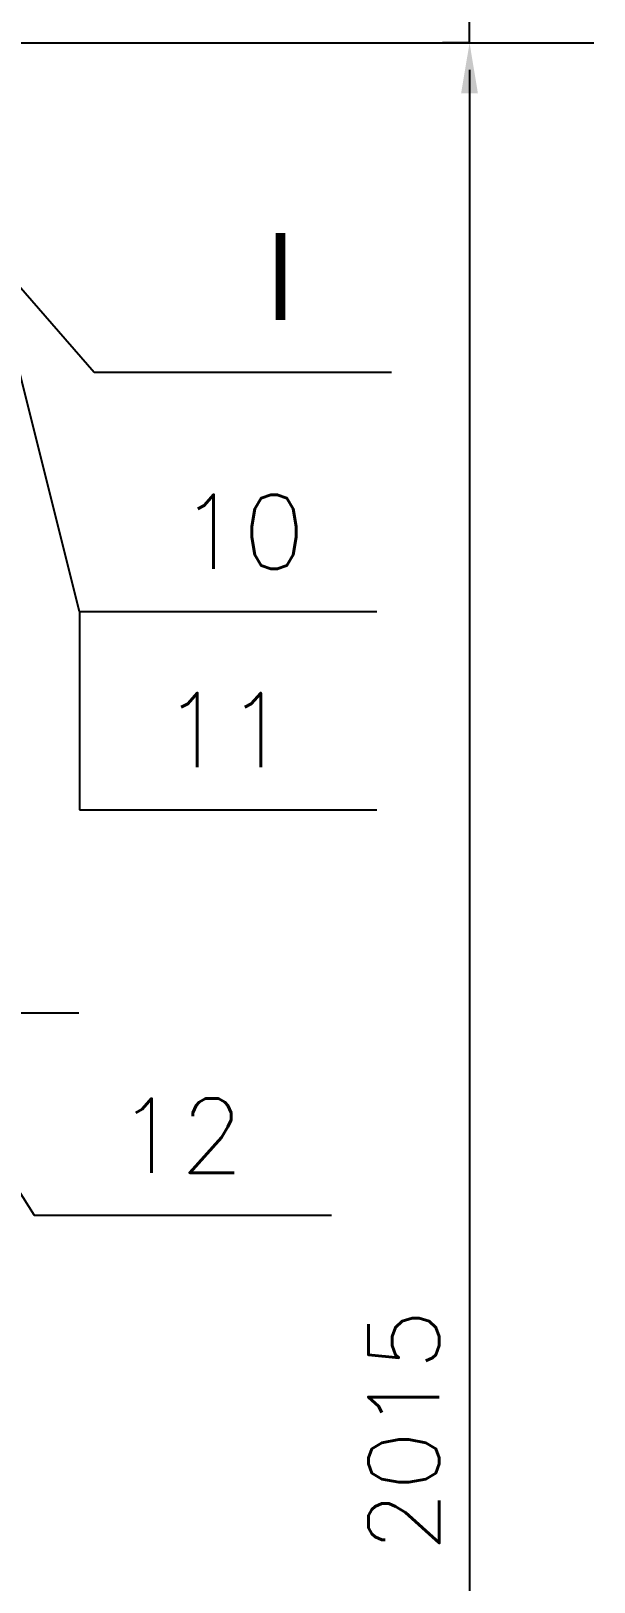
# Model space of a CAD drawing. Header units: millimetres. Extents: x 4178 to 18518, y 3515 to 11925.
# Drawn here: x 6580 to 6998, y 9235 to 10385 of the extents above; entities that cross this region are included whole.
import ezdxf

# ---------------------------------------------------------------- set-up
doc = ezdxf.new("R2010")
doc.units = ezdxf.units.MM
doc.layers.add('7标注层', color=4, linetype='Continuous')
doc.layers.add('TEXT', color=2, linetype='Continuous')
doc.styles.add('PC_TEXTSTYLE', font='txt.shx', dxfattribs={"bigfont": 'hzfs.shx'})

msp = doc.modelspace()

# ---------------------------------------------------------------- linework, layer by layer
at = {"layer": '7标注层', "color": 4, "ltscale": 14}
for p, q in [((6905.8, 10376, 0), (6905.8, 10393.5, 0)), ((6473.4, 10376, 0), (6998.1, 10376, 0)), ((6905.8, 10376, 0), (6885.8, 10376, 0)), ((6905.8, 10351, 0), (6905.8, 10326, 0)), ((6616.5, 9954.5, 0), (6523.4, 10323.4, 0))]:
    msp.add_line(p, q, dxfattribs=at)
at = {"layer": '7标注层', "ltscale": 14}
for p, q in [((6423.9, 10364.6, 0), (6627.4, 10132, 0)), ((6905.8, 10356, 0), (6905.8, 8410.9, 0)), ((6627.4, 10132, 0), (6847.9, 10132, 0)), ((6301.7, 9950.1, 0), (6582.8, 9507, 0)), ((6616.5, 9954.5, 0), (6837, 9954.5, 0)), ((6616.5, 9954.5, 0), (6616.5, 9807.5, 0)), ((6616.5, 9807.5, 0), (6837, 9807.5, 0)), ((6582.8, 9507, 0), (6803.3, 9507, 0))]:
    msp.add_line(p, q, dxfattribs=at)
msp.add_solid([(6899.5, 10338.5, 0), (6912, 10338.5, 0), (6905.8, 10376, 0)], dxfattribs=at)
at = {"layer": '7标注层', "color": 4, "ltscale": 14}
msp.add_solid([(6901.6, 10351, 0), (6909.9, 10351, 0), (6905.8, 10376, 0)], dxfattribs=at)
at = {"layer": 'TEXT', "color": 2, "ltscale": 14}
msp.add_line((6410.9, 9656.9, 0), (6615.9, 9656.9, 0), dxfattribs=at)

# ---------------------------------------------------------------- texts
at = {"layer": 'TEXT', "style": 'PC_TEXTSTYLE'}
for s, height, p in [('Ⅰ', 73.5, (6728.8, 10163.5, 0)), ('10', 55, (6690, 9986, 0)), ('11', 55, (6677.8, 9839, 0)), ('12', 55, (6644, 9538.5, 0))]:
    msp.add_text(s, height=height, dxfattribs=at).set_placement(p)
msp.add_text('2015', height=52.5, rotation=90, dxfattribs=at).set_placement((6883.3, 9257.4, 0))

doc.saveas('drawing.dxf')
